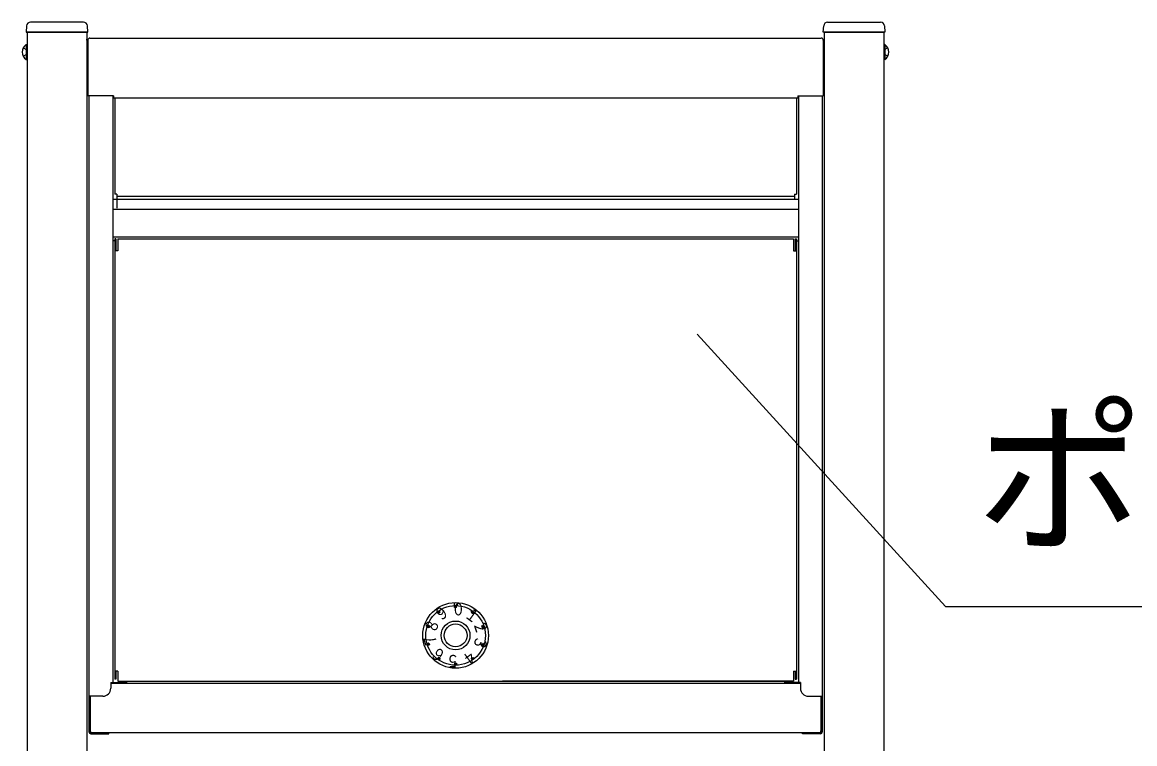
# Model space of a CAD drawing. Units: millimetres, scale not verified. Extents: x -4375 to 4375, y -6490 to 6464.
# Drawn here: x -1127 to -568, y 975 to 1338 of the extents above; entities that cross this region are included whole.
import ezdxf
from ezdxf.enums import TextEntityAlignment as Align

# ---------------------------------------------------------------- set-up
doc = ezdxf.new("R2010")
doc.units = ezdxf.units.MM
doc.header["$LTSCALE"] = 30
for name, color, linetype in [('0-2_YKK_13', 4, 'Continuous'), ('0-3_YKK_A1', 4, 'Continuous'), ('0-4_YKK_D', 6, 'Continuous')]:
    doc.layers.add(name, color=color, linetype=linetype)
doc.styles.add('ＭＳ ゴシック', font='')
doc.styles.get('ＭＳ ゴシック').set_extended_font_data('MS Gothic')

msp = doc.modelspace()

# ---------------------------------------------------------------- linework, layer by layer
at = {"layer": '0-2_YKK_13'}
for p, q in [((-1096.41, 1338.13), (-1123.04, 1338.13)), ((-722.03, 1338.13), (-695.41, 1338.13)), ((-1125.03, 1336.25), (-1125.22, 1333.13)), ((-1125.22, 1333.13), (-1124.23, 1333.13)), ((-1124.23, 1333.13), (-1095.22, 1333.13)), ((-1095.22, 1333.13), (-1094.22, 1333.13)), ((-1094.22, 1333.13), (-1094.41, 1336.25)), ((-724.22, 1333.13), (-724.03, 1336.25)), ((-723.22, 1333.13), (-724.22, 1333.13)), ((-694.22, 1333.13), (-723.22, 1333.13)), ((-693.22, 1333.13), (-694.22, 1333.13)), ((-693.41, 1336.25), (-693.22, 1333.13)), ((-1125.23, 1326.88), (-1124.72, 1326.88)), ((-1124.72, 1326.88), (-1124.72, 1319.38)), ((-693.21, 1326.88), (-693.72, 1326.88)), ((-693.72, 1326.88), (-693.72, 1319.38)), ((-1126.73, 1325.18), (-1124.88, 1324.28)), ((-1126.73, 1321.08), (-1124.88, 1321.99)), ((-691.71, 1325.18), (-693.57, 1324.28)), ((-691.71, 1321.08), (-693.57, 1321.99))]:
    msp.add_line(p, q, dxfattribs=at)
for points in [[(-1125.23, 1326.88), (-1125.23, 1319.38), (-1124.72, 1319.38)], [(-693.21, 1326.88), (-693.21, 1319.38), (-693.72, 1319.38)]]:
    msp.add_lwpolyline(points, dxfattribs=at)
for centre, radius, start, end in [((-1123.04, 1336.13), 2, 90, 176.5), ((-1096.41, 1336.13), 2, 3.5, 90), ((-722.03, 1336.13), 2, 90, 176.5), ((-695.41, 1336.13), 2, 3.5, 90), ((-1122.7, 1323.13), 4.53, 124.0667, 235.9333), ((-695.75, 1323.13), 4.53, 304.0667, 55.9333)]:
    msp.add_arc(centre, radius, start, end, dxfattribs=at)
at = {"layer": '0-3_YKK_A1'}
for p, q in [((-1094.72, 1333.13), (-1094.72, 168.13)), ((-723.72, 1333.13), (-723.72, 168.13)), ((-1094.72, 1329.13), (-1094.72, 1329.63)), ((-1094.22, 1329.13), (-1094.22, 1301.13)), ((-1093.27, 1330.13), (-725.22, 1330.13)), ((-724.22, 1329.13), (-724.22, 1301.13)), ((-1081.32, 1301.13), (-1094.22, 1301.13)), ((-1093.72, 1301.13), (-1093.72, 981.13)), ((-1081.72, 1301.13), (-1081.72, 1006.03)), ((-1081.32, 1301.13), (-1081.32, 1300.13)), ((-1081.32, 1300.13), (-737.12, 1300.13)), ((-1080.72, 1300.13), (-1080.72, 1251.63)), ((-737.72, 1300.13), (-737.72, 1251.63)), ((-737.12, 1301.13), (-737.12, 1300.13)), ((-737.12, 1301.13), (-724.22, 1301.13)), ((-736.72, 1301.13), (-736.72, 1006.03)), ((-724.72, 1301.13), (-724.72, 981.13)), ((-1081.72, 1249.19), (-736.72, 1249.19)), ((-1079.72, 1251.63), (-1080.72, 1251.63)), ((-1079.72, 1251.63), (-1079.72, 1244.63)), ((-1079.72, 1250.63), (-738.72, 1250.63)), ((-738.72, 1251.63), (-737.72, 1251.63)), ((-738.72, 1251.63), (-738.72, 1249.19)), ((-1081.72, 1244.13), (-736.72, 1244.13)), ((-1081.72, 1230.13), (-736.72, 1230.13)), ((-1080.72, 1228.13), (-1081.72, 1228.13)), ((-1080.12, 1229.13), (-1080.72, 1229.13)), ((-1080.72, 1229.13), (-1080.72, 1007.63)), ((-1080.12, 1229.13), (-1080.12, 1223.13)), ((-1079.22, 1229.13), (-739.22, 1229.13)), ((-1079.22, 1229.13), (-1079.22, 1223.13)), ((-739.22, 1229.13), (-739.22, 1223.13)), ((-738.32, 1229.13), (-737.72, 1229.13)), ((-738.32, 1229.13), (-738.32, 1223.13)), ((-737.72, 1229.13), (-737.72, 1007.63)), ((-737.72, 1228.13), (-736.72, 1228.13)), ((-1079.22, 1223.13), (-1080.72, 1223.13)), ((-739.22, 1223.13), (-737.72, 1223.13)), ((-917.86, 1040.66), (-918.44, 1041.47)), ((-918.43, 1041.46), (-918.43, 1041.47)), ((-918.35, 1041.34), (-918.31, 1041.56)), ((-918.27, 1041.23), (-918.2, 1041.65)), ((-918.18, 1041.11), (-918.08, 1041.73)), ((-918.1, 1041), (-917.97, 1041.82)), ((-918.02, 1040.88), (-917.86, 1041.9)), ((-917.93, 1040.77), (-917.74, 1041.98)), ((-917.05, 1041.25), (-917.86, 1040.66)), ((-917.85, 1040.67), (-917.63, 1042.05)), ((-917.73, 1040.75), (-917.55, 1041.94)), ((-917.05, 1041.25), (-917.63, 1042.05)), ((-917.62, 1040.84), (-917.46, 1041.82)), ((-917.5, 1040.92), (-917.38, 1041.71)), ((-917.39, 1041), (-917.3, 1041.59)), ((-917.28, 1041.09), (-917.21, 1041.48)), ((-917.16, 1041.17), (-917.13, 1041.37)), ((-909.97, 1046.11), (-909.97, 1044.61)), ((-909.72, 1044.33), (-909.42, 1044.63)), ((-909.72, 1044.47), (-909.56, 1044.63)), ((-909.72, 1043.76), (-908.86, 1044.63)), ((-909.72, 1043.9), (-909, 1044.63)), ((-909.72, 1044.19), (-909.28, 1044.63)), ((-909.72, 1044.05), (-909.14, 1044.63)), ((-909.72, 1043.76), (-908.86, 1044.63)), ((-909.72, 1043.9), (-909, 1044.63)), ((-909.72, 1044.19), (-909.28, 1044.63)), ((-909.72, 1044.33), (-909.42, 1044.63)), ((-909.72, 1044.05), (-909.14, 1044.63)), ((-909.72, 1044.47), (-909.56, 1044.63)), ((-909.72, 1044.61), (-909.71, 1044.62)), ((-909.72, 1043.63), (-909.72, 1044.62)), ((-909.72, 1044.61), (-909.71, 1044.62)), ((-909.72, 1043.63), (-909.72, 1044.62)), ((-908.72, 1043.63), (-909.72, 1043.63)), ((-908.72, 1043.63), (-909.72, 1043.63)), ((-909.71, 1043.63), (-908.72, 1044.62)), ((-909.71, 1043.63), (-908.72, 1044.62)), ((-909.57, 1043.63), (-908.72, 1044.48)), ((-909.57, 1043.63), (-908.72, 1044.48)), ((-909.43, 1043.63), (-908.72, 1044.34)), ((-909.43, 1043.63), (-908.72, 1044.34)), ((-909.29, 1043.63), (-908.72, 1044.2)), ((-909.29, 1043.63), (-908.72, 1044.2)), ((-909.15, 1043.63), (-908.72, 1044.06)), ((-909.15, 1043.63), (-908.72, 1044.06)), ((-909.01, 1043.63), (-908.72, 1043.91)), ((-909.01, 1043.63), (-908.72, 1043.91)), ((-908.86, 1043.63), (-908.72, 1043.77)), ((-908.86, 1043.63), (-908.72, 1043.77)), ((-908.72, 1043.63), (-908.72, 1044.62)), ((-908.72, 1043.63), (-908.72, 1044.62)), ((-908.47, 1046.11), (-908.47, 1044.61)), ((-901.4, 1041.25), (-900.82, 1042.05)), ((-900.59, 1040.66), (-901.4, 1041.25)), ((-901.39, 1041.25), (-900.01, 1041.46)), ((-901.32, 1041.36), (-900.11, 1041.55)), ((-901.28, 1041.16), (-900.09, 1041.35)), ((-901.24, 1041.47), (-900.22, 1041.63)), ((-901.16, 1041.08), (-900.17, 1041.24)), ((-901.15, 1041.59), (-900.34, 1041.72)), ((-901.07, 1041.7), (-900.45, 1041.8)), ((-901.05, 1041), (-900.26, 1041.12)), ((-900.99, 1041.82), (-900.57, 1041.88)), ((-900.91, 1041.93), (-900.69, 1041.96)), ((-900.82, 1042.04), (-900.81, 1042.05)), ((-900.59, 1040.66), (-900.01, 1041.47)), ((-900.93, 1040.91), (-900.34, 1041.01)), ((-900.82, 1040.83), (-900.42, 1040.89)), ((-900.7, 1040.75), (-900.51, 1040.78)), ((-922.69, 1033.48), (-923.64, 1033.79)), ((-923.62, 1033.78), (-923.63, 1033.8)), ((-923.49, 1033.74), (-923.59, 1033.94)), ((-923.35, 1033.7), (-923.55, 1034.08)), ((-923.22, 1033.65), (-923.51, 1034.21)), ((-923.09, 1033.61), (-923.46, 1034.35)), ((-922.95, 1033.57), (-923.42, 1034.48)), ((-922.82, 1033.52), (-923.37, 1034.61)), ((-922.38, 1034.43), (-923.33, 1034.74)), ((-922.69, 1033.49), (-923.32, 1034.74)), ((-922.65, 1033.63), (-923.19, 1034.7)), ((-922.6, 1033.76), (-923.06, 1034.65)), ((-922.56, 1033.9), (-922.92, 1034.61)), ((-922.51, 1034.03), (-922.79, 1034.56)), ((-922.38, 1034.43), (-922.69, 1033.48)), ((-922.47, 1034.16), (-922.65, 1034.52)), ((-922.43, 1034.3), (-922.52, 1034.48)), ((-896.06, 1034.43), (-895.12, 1034.74)), ((-895.75, 1033.48), (-896.06, 1034.43)), ((-896.06, 1034.42), (-894.81, 1033.79)), ((-896.02, 1034.29), (-894.95, 1033.74)), ((-895.97, 1034.15), (-895.08, 1033.7)), ((-895.94, 1034.47), (-894.85, 1033.92)), ((-895.93, 1034.02), (-895.22, 1033.66)), ((-895.88, 1033.89), (-895.35, 1033.61)), ((-895.84, 1033.75), (-895.48, 1033.57)), ((-895.8, 1034.52), (-894.89, 1034.05)), ((-895.8, 1033.62), (-895.62, 1033.53)), ((-895.75, 1033.48), (-894.81, 1033.79)), ((-895.67, 1034.56), (-894.93, 1034.19)), ((-895.53, 1034.6), (-894.97, 1034.32)), ((-895.4, 1034.65), (-895.02, 1034.45)), ((-895.26, 1034.69), (-895.07, 1034.59)), ((-895.13, 1034.74), (-895.12, 1034.73)), ((-922.69, 1025.78), (-923.64, 1025.47)), ((-922.39, 1024.84), (-923.63, 1025.47)), ((-922.51, 1024.79), (-923.6, 1025.34)), ((-922.64, 1024.75), (-923.56, 1025.21)), ((-922.78, 1024.7), (-923.51, 1025.08)), ((-922.43, 1024.97), (-923.5, 1025.52)), ((-922.91, 1024.66), (-923.47, 1024.94)), ((-923.05, 1024.61), (-923.43, 1024.81)), ((-923.18, 1024.57), (-923.38, 1024.67)), ((-922.47, 1025.11), (-923.36, 1025.56)), ((-922.38, 1024.83), (-923.33, 1024.52)), ((-923.31, 1024.53), (-923.33, 1024.53)), ((-922.52, 1025.24), (-923.23, 1025.61)), ((-922.56, 1025.38), (-923.1, 1025.65)), ((-922.6, 1025.51), (-922.96, 1025.69)), ((-922.65, 1025.65), (-922.83, 1025.74)), ((-922.69, 1025.78), (-922.38, 1024.83)), ((-896.06, 1024.83), (-895.75, 1025.78)), ((-896.06, 1024.83), (-895.12, 1024.52)), ((-896.02, 1024.96), (-895.93, 1024.79)), ((-895.97, 1025.1), (-895.79, 1024.74)), ((-895.93, 1025.23), (-895.66, 1024.7)), ((-895.89, 1025.37), (-895.52, 1024.65)), ((-895.84, 1025.5), (-895.39, 1024.61)), ((-895.8, 1025.64), (-895.26, 1024.57)), ((-895.76, 1025.77), (-895.12, 1024.52)), ((-895.75, 1025.78), (-894.81, 1025.47)), ((-895.63, 1025.74), (-895.07, 1024.65)), ((-895.49, 1025.7), (-895.03, 1024.78)), ((-895.36, 1025.65), (-894.98, 1024.91)), ((-895.22, 1025.61), (-894.94, 1025.05)), ((-895.09, 1025.57), (-894.9, 1025.19)), ((-894.96, 1025.52), (-894.85, 1025.32)), ((-894.82, 1025.48), (-894.81, 1025.46)), ((-917.86, 1018.6), (-918.44, 1017.8)), ((-917.06, 1018.02), (-918.44, 1017.8)), ((-917.17, 1018.1), (-918.35, 1017.91)), ((-917.12, 1017.9), (-918.33, 1017.71)), ((-917.28, 1018.18), (-918.27, 1018.03)), ((-917.21, 1017.79), (-918.22, 1017.63)), ((-917.4, 1018.27), (-918.19, 1018.14)), ((-917.51, 1018.35), (-918.11, 1018.26)), ((-917.29, 1017.68), (-918.11, 1017.55)), ((-917.63, 1018.43), (-918.02, 1018.37)), ((-917.37, 1017.56), (-917.99, 1017.46)), ((-917.74, 1018.52), (-917.94, 1018.48)), ((-917.46, 1017.45), (-917.88, 1017.38)), ((-917.86, 1018.6), (-917.05, 1018.01)), ((-917.54, 1017.33), (-917.76, 1017.3)), ((-917.62, 1017.22), (-917.64, 1017.22)), ((-917.05, 1018.01), (-917.63, 1017.21)), ((-909.58, 1015.63), (-909.72, 1015.49)), ((-909.16, 1015.63), (-909.72, 1015.07)), ((-909.02, 1015.63), (-909.72, 1014.92)), ((-909.44, 1015.63), (-909.72, 1015.35)), ((-908.73, 1015.63), (-909.72, 1014.64)), ((-909.3, 1015.63), (-909.72, 1015.21)), ((-908.87, 1015.63), (-909.72, 1014.78)), ((-909.72, 1015.63), (-909.72, 1014.64)), ((-909.72, 1015.63), (-908.72, 1015.63)), ((-908.72, 1015.5), (-909.59, 1014.64)), ((-908.72, 1015.36), (-909.45, 1014.63)), ((-908.72, 1015.22), (-909.31, 1014.63)), ((-908.72, 1015.08), (-909.17, 1014.63)), ((-908.72, 1014.93), (-909.02, 1014.63)), ((-908.72, 1014.79), (-908.88, 1014.64)), ((-908.72, 1014.65), (-908.73, 1014.64)), ((-908.72, 1015.63), (-908.72, 1014.64)), ((-901.4, 1018.01), (-900.59, 1018.6)), ((-901.4, 1018.01), (-900.82, 1017.21)), ((-901.28, 1018.09), (-901.31, 1017.9)), ((-901.17, 1018.18), (-901.23, 1017.78)), ((-901.05, 1018.26), (-901.15, 1017.67)), ((-900.94, 1018.34), (-901.07, 1017.55)), ((-900.83, 1018.43), (-900.98, 1017.44)), ((-900.71, 1018.51), (-900.9, 1017.32)), ((-900.6, 1018.59), (-900.82, 1017.21)), ((-900.51, 1018.49), (-900.7, 1017.29)), ((-900.59, 1018.6), (-900.01, 1017.8)), ((-900.43, 1018.38), (-900.59, 1017.36)), ((-900.35, 1018.26), (-900.48, 1017.45)), ((-900.26, 1018.15), (-900.36, 1017.53)), ((-900.18, 1018.04), (-900.25, 1017.61)), ((-900.1, 1017.92), (-900.13, 1017.7)), ((-900.01, 1017.81), (-900.02, 1017.79)), ((-1079.22, 1011.63), (-1080.72, 1011.63)), ((-1080.12, 1007.63), (-1080.72, 1007.63)), ((-1080.12, 1011.63), (-1080.12, 1007.63)), ((-1079.22, 1011.63), (-1079.22, 1006.63)), ((-739.22, 1011.63), (-739.22, 1006.63)), ((-739.22, 1011.63), (-737.72, 1011.63)), ((-738.32, 1011.63), (-738.32, 1007.63)), ((-738.32, 1007.63), (-737.72, 1007.63)), ((-1082.72, 1006.03), (-1074.72, 1006.03)), ((-1082.72, 1006.03), (-1082.72, 1003.03)), ((-1082.72, 1005.63), (-735.72, 1005.63)), ((-1079.22, 1006.63), (-739.22, 1006.63)), ((-1074.72, 1006.63), (-1074.72, 1006.03)), ((-739.22, 1006.63), (-885.63, 1006.63)), ((-743.72, 1006.63), (-743.72, 1006.03)), ((-735.72, 1006.03), (-743.72, 1006.03)), ((-735.72, 1006.03), (-735.72, 1003.03)), ((-1086.72, 999.03), (-1093.72, 999.03)), ((-1093.22, 999.03), (-1093.22, 981.13)), ((-1093.02, 999.03), (-1093.02, 981.63)), ((-731.72, 999.03), (-724.72, 999.03)), ((-725.42, 999.03), (-725.42, 981.63)), ((-725.22, 999.03), (-725.22, 981.13)), ((-725.72, 980.63), (-1092.72, 980.63)), ((-1092.72, 980.13), (-1083.72, 980.13)), ((-1083.72, 980.13), (-1083.72, 980.63)), ((-734.72, 980.13), (-734.72, 980.63)), ((-725.72, 980.13), (-734.72, 980.13))]:
    msp.add_line(p, q, dxfattribs=at)
for points in [[(-1094.72, 1333.13), (-1124.72, 1333.13), (-1124.72, 168.13)], [(-723.72, 1333.13), (-693.72, 1333.13), (-693.72, 168.13)]]:
    msp.add_lwpolyline(points, dxfattribs=at)
for radius in [16.5, 15, 7.25, 5.75]:
    msp.add_circle((-909.22, 1029.63), radius, dxfattribs=at)
for centre, radius, start, end in [((-1093.23, 1329.13), 1, 90, 180), ((-725.22, 1329.13), 1, 0, 90), ((-1086.73, 1003.03), 4, 270, 0), ((-731.72, 1003.03), 4, 180, 270), ((-1092.72, 981.13), 1, 180, 270), ((-1092.72, 981.13), 0.5, 180, 270), ((-1092.02, 981.63), 1, 180, 270), ((-726.42, 981.63), 1, 270, 0), ((-725.72, 981.13), 1, 270, 0), ((-725.72, 981.13), 0.5, 270, 0)]:
    msp.add_arc(centre, radius, start, end, dxfattribs=at)
at = {"layer": '0-4_YKK_D'}
msp.add_lwpolyline([(-787.76, 1181.24), (-662.79, 1044.26), (-64.58, 1044.26)], dxfattribs=at)

# ---------------------------------------------------------------- texts
at = {"layer": '0-3_YKK_A1', "style": 'ＭＳ ゴシック', "width": 0.8}
for s, rotation, p in [('９', 36, (-916.1, 1034.82)), ('１', 324, (-906.35, 1037.73)), ('８', 72, (-917.51, 1029.72)), ('２', 288, (-902.27, 1035.46)), ('７', 108, (-916.25, 1025.46)), ('３', 252, (-900.4, 1030.5)), ('６', 144, (-912.32, 1021.98)), ('５', 180, (-907.27, 1021.7)), ('４', 216, (-902.25, 1024.35))]:
    msp.add_text(s, height=6.23, rotation=rotation, dxfattribs=at).set_placement(p, align=Align.BOTTOM_LEFT)
msp.add_text('０', height=6.23, dxfattribs=at).set_placement((-911.24, 1037.85), align=Align.BOTTOM_LEFT)
at = {"layer": '0-4_YKK_D', "style": 'ＭＳ ゴシック'}
msp.add_text('ポストN1型', height=62.32, dxfattribs=at).set_placement((-647.63, 1059.49), align=Align.BOTTOM_LEFT)

doc.saveas('drawing.dxf')
